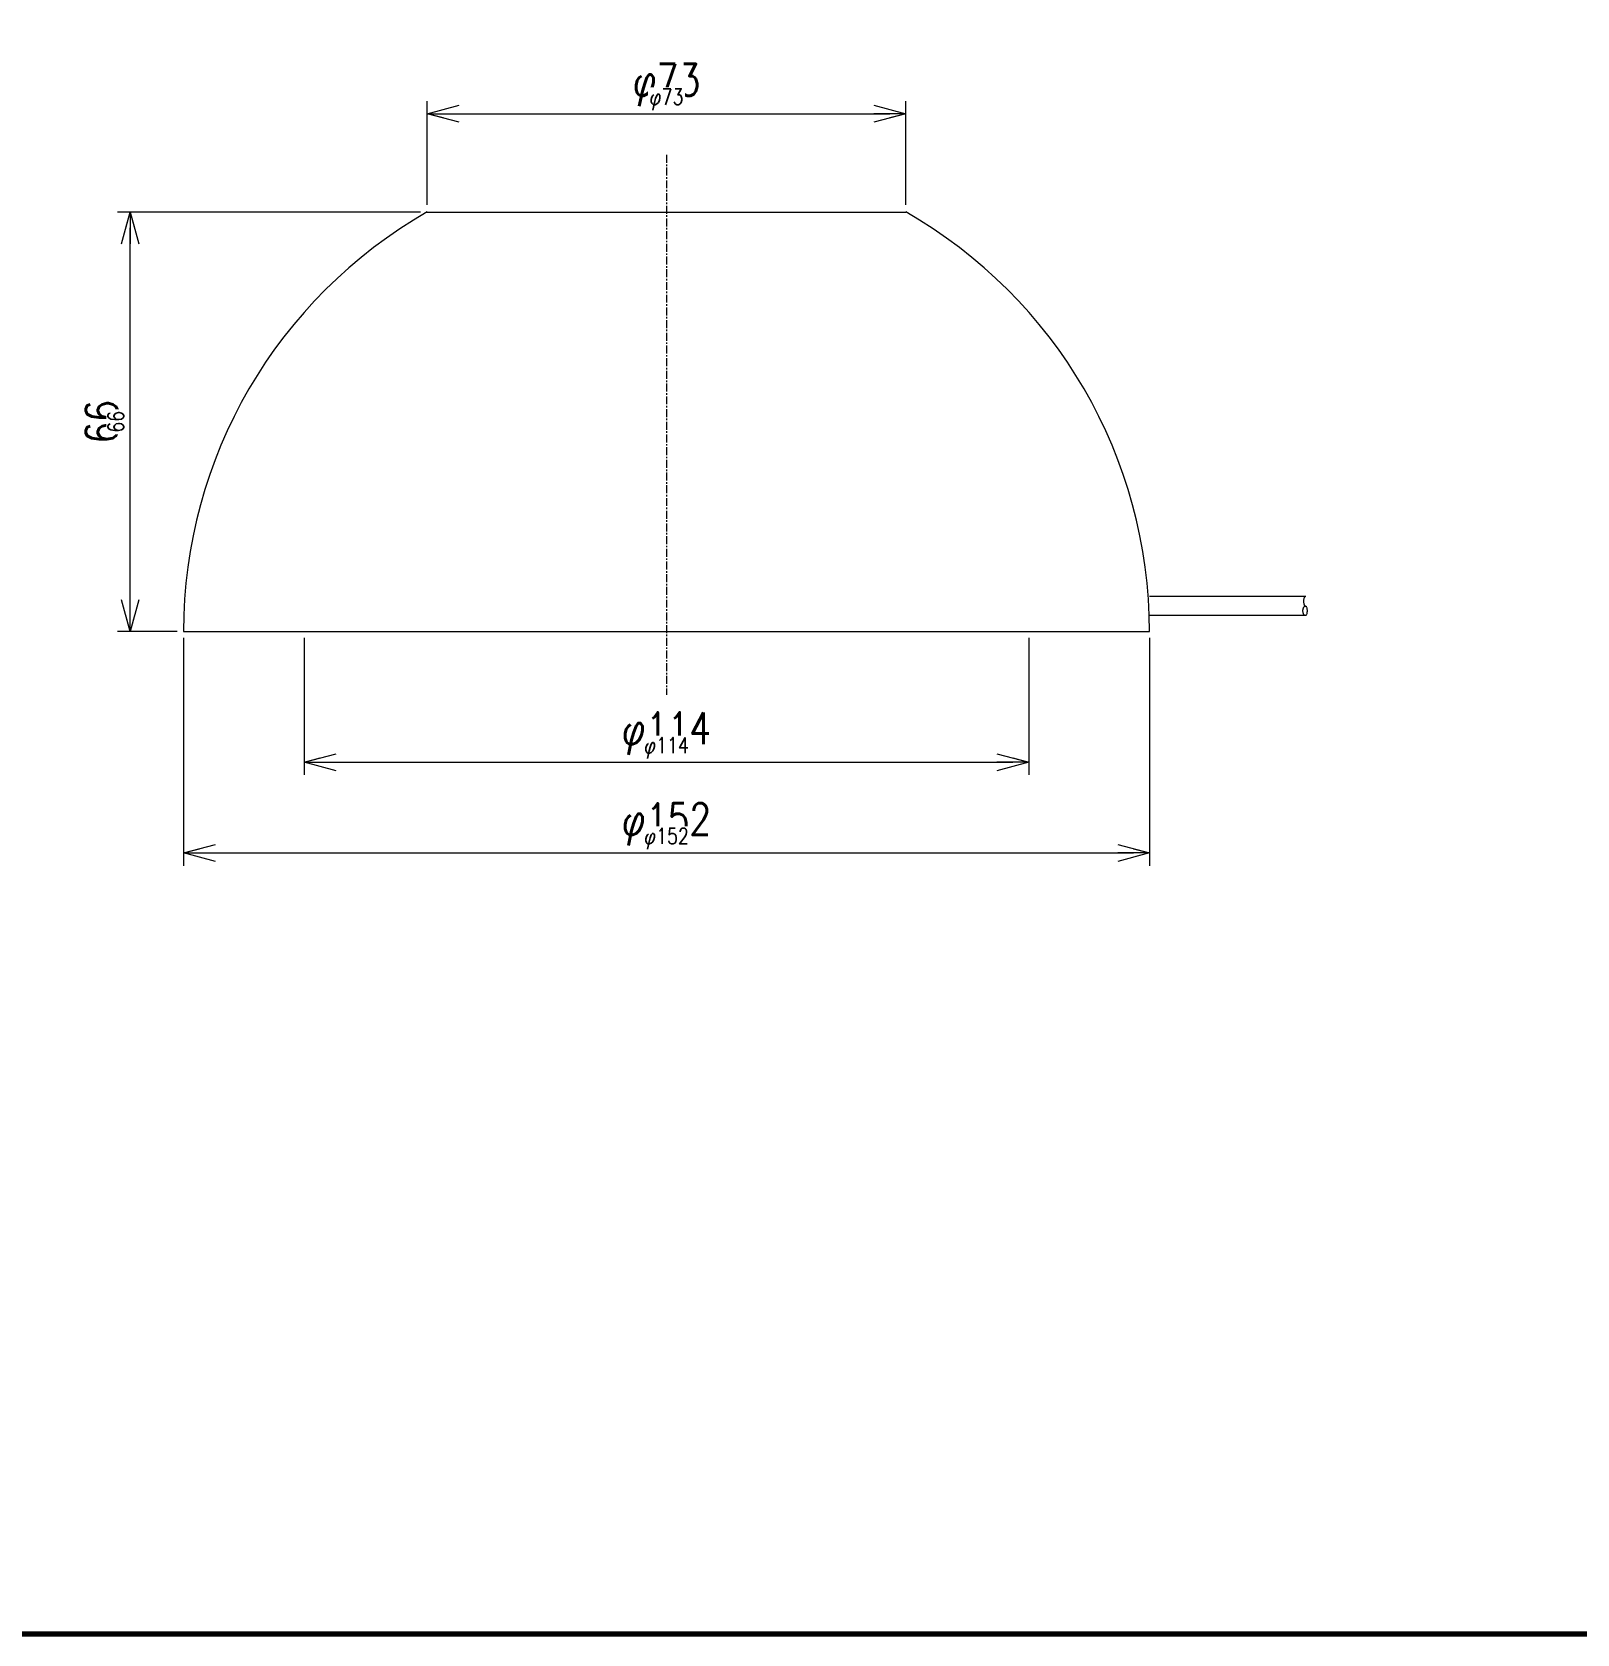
# Model space of a CAD drawing. Header units: millimetres. Extents: x 8 to 774, y 1 to 562.
# Drawn here: x 287.8 to 530.9, y 8 to 260.1 of the extents above; entities that cross this region are included whole.
import ezdxf

# ---------------------------------------------------------------- set-up
doc = ezdxf.new("R2010")
doc.units = ezdxf.units.MM
doc.linetypes.add('CENTER', pattern=[2, 1.25, -0.25, 0.25, -0.25])
doc.layers.get('0').update_dxf_attribs({"lineweight": 9})
doc.layers.get('Defpoints').update_dxf_attribs({"lineweight": 9})
for name, color, linetype, lineweight in [('2KD_寸法１', 7, 'Continuous', 15), ('2KD_寸法１ @ 1', 7, 'Continuous', 15), ('2KD_寸法１ @ 2', 7, 'Continuous', 15), ('AUX', 7, 'Continuous', 40)]:
    doc.layers.add(name, color=color, linetype=linetype, lineweight=lineweight)
doc.styles.get("Standard").update_dxf_attribs({"font": 'simplex.shx', "width": 0.8, "bigfont": 'extfont.shx'})
doc.dimstyles.new('KD-STD', dxfattribs={"dimscale": 0, "dimtxt": 2.5, "dimasz": 2.5, "dimexe": 1, "dimexo": 1, "dimgap": 1, "dimtad": 1, "dimdsep": 46, "dimtxsty": 'Standard', "dimblk": 'OPEN30', "dimcen": 0, "dimadec": 0, "dimazin": 0, "dimtfac": 1, "dimtmove": 0, "dimatfit": 3, "dimldrblk": 'OPEN30', "dimfxl": 1, "dimtfill": 1, "dimtolj": 1, "dimtzin": 0, "dimlwd": 15, "dimlwe": 15, "dimarcsym": 0})

# ---------------------------------------------------------------- blocks, each defined once
blk = doc.blocks.new('_Open30')
at = {"lineweight": -2}
for p, q in [((-1, 0.26794919), (0, 0)), ((0, 0), (-1, -0.26794919)), ((0, 0), (-1, 0))]:
    blk.add_line(p, q, dxfattribs=at)
blk = doc.blocks.new('*D53')
at = {"layer": '2KD_寸法１', "color": 0, "lineweight": 15}
for p, q in [((349.962128298242, 233.922507249285), (349.962128298242, 249.2673373916294)), ((354.962128298242, 247.2673373916294), (420.2454134026654, 247.2673373916294)), ((425.2454134026653, 233.9225072492849), (425.2454134026653, 249.2673373916294))]:
    blk.add_line(p, q, dxfattribs=at)
at = {"layer": 'Defpoints', "color": 0}
for p in [(425.2454134026653, 247.2673373916294), (349.962128298242, 231.922507249285), (425.2454134026653, 231.9225072492849)]:
    blk.add_point(p, dxfattribs=at)
at = {"layer": '2KD_寸法１', "color": 0, "lineweight": 15, "xscale": 5, "yscale": 5, "zscale": 5, "rotation": 180}
blk.add_blockref('_Open30', (349.962128298242, 247.2673373916294), dxfattribs=at)
at = {"layer": '2KD_寸法１', "color": 0, "lineweight": 15, "xscale": 5, "yscale": 5, "zscale": 5}
blk.add_blockref('_Open30', (425.2454134026653, 247.2673373916294), dxfattribs=at)
at = {"layer": '2KD_寸法１', "color": 0, "insert": (387.6037708504536, 251.7673373916294), "char_height": 5, "attachment_point": 5, "bg_fill": 3, "box_fill_scale": 1.1, "bg_fill_color": 9, "bg_fill_true_color": 13158600, "bg_fill_transparency": 4391710}
blk.add_mtext('\\A1;φ73', dxfattribs=at)
blk = doc.blocks.new('*D54')
at = {"layer": '2KD_寸法１', "color": 0, "lineweight": 15}
for p, q in [((349.962128298242, 232.922507249285), (349.962128298242, 248.2673373916294)), ((352.4621282982419, 247.2673373916294), (422.7454134026654, 247.2673373916294)), ((425.2454134026653, 232.9225072492849), (425.2454134026653, 248.2673373916294))]:
    blk.add_line(p, q, dxfattribs=at)
at = {"layer": 'Defpoints', "color": 0}
for p in [(425.2454134026653, 247.2673373916294), (349.962128298242, 231.922507249285), (425.2454134026653, 231.9225072492849)]:
    blk.add_point(p, dxfattribs=at)
at = {"layer": '2KD_寸法１', "color": 0, "lineweight": 15, "xscale": 2.5, "yscale": 2.5, "zscale": 2.5, "rotation": 180}
blk.add_blockref('_Open30', (349.962128298242, 247.2673373916294), dxfattribs=at)
at = {"layer": '2KD_寸法１', "color": 0, "lineweight": 15, "xscale": 2.5, "yscale": 2.5, "zscale": 2.5}
blk.add_blockref('_Open30', (425.2454134026653, 247.2673373916294), dxfattribs=at)
at = {"layer": '2KD_寸法１', "color": 0, "insert": (387.6037708504536, 249.5173373916294), "char_height": 2.5, "attachment_point": 5, "bg_fill": 3, "box_fill_scale": 1.1, "bg_fill_color": 9, "bg_fill_true_color": 13158600, "bg_fill_transparency": 4391730}
blk.add_mtext('\\A1;φ73', dxfattribs=at)
blk = doc.blocks.new('*D55')
at = {"layer": '2KD_寸法１', "color": 0, "lineweight": 15}
for p, q in [((347.9037708504534, 231.7808646526957), (301.1995496298681, 231.7808646526957)), ((303.1995496298681, 170.7808646526956), (303.1995496298681, 226.7808646526957)), ((309.6037708504536, 165.7808646526956), (301.1995496298681, 165.7808646526956))]:
    blk.add_line(p, q, dxfattribs=at)
at = {"layer": 'Defpoints', "color": 0}
for p in [(303.1995496298681, 231.7808646526957), (349.9037708504534, 231.7808646526957), (311.6037708504536, 165.7808646526956)]:
    blk.add_point(p, dxfattribs=at)
at = {"layer": '2KD_寸法１', "color": 0, "lineweight": 15, "xscale": 5, "yscale": 5, "zscale": 5}
for p, rotation in [((303.1995496298681, 231.7808646526957), 90), ((303.1995496298681, 165.7808646526956), 270)]:
    blk.add_blockref('_Open30', p, dxfattribs=dict(at, rotation=rotation))
at = {"layer": '2KD_寸法１', "color": 0, "insert": (298.6995496298681, 198.7808646526956), "char_height": 5, "attachment_point": 5, "rotation": 90, "bg_fill": 3, "box_fill_scale": 1.1, "bg_fill_color": 9, "bg_fill_true_color": 13158600, "bg_fill_transparency": 4391654}
blk.add_mtext('\\A1;66', dxfattribs=at)
blk = doc.blocks.new('*D56')
at = {"layer": '2KD_寸法１', "color": 0, "lineweight": 15}
for p, q in [((348.9037708504534, 231.7808646526957), (302.1995496298681, 231.7808646526957)), ((303.1995496298681, 168.2808646526956), (303.1995496298681, 229.2808646526957)), ((310.6037708504536, 165.7808646526956), (302.1995496298681, 165.7808646526956))]:
    blk.add_line(p, q, dxfattribs=at)
at = {"layer": 'Defpoints', "color": 0}
for p in [(303.1995496298681, 231.7808646526957), (349.9037708504534, 231.7808646526957), (311.6037708504536, 165.7808646526956)]:
    blk.add_point(p, dxfattribs=at)
at = {"layer": '2KD_寸法１', "color": 0, "lineweight": 15, "xscale": 2.5, "yscale": 2.5, "zscale": 2.5}
for p, rotation in [((303.1995496298681, 231.7808646526957), 90), ((303.1995496298681, 165.7808646526956), 270)]:
    blk.add_blockref('_Open30', p, dxfattribs=dict(at, rotation=rotation))
at = {"layer": '2KD_寸法１', "color": 0, "insert": (300.9495496298681, 198.7808646526956), "char_height": 2.5, "attachment_point": 5, "rotation": 90, "bg_fill": 3, "box_fill_scale": 1.1, "bg_fill_color": 9, "bg_fill_true_color": 13158600, "bg_fill_transparency": 4391806}
blk.add_mtext('\\A1;66', dxfattribs=at)
blk = doc.blocks.new('*D57')
at = {"layer": '2KD_寸法１', "color": 0, "lineweight": 15}
for p, q in [((330.6037708504537, 163.7808646526956), (330.6037708504537, 143.1963619103791)), ((444.6037708504536, 163.7808646526956), (444.6037708504536, 143.1963619103791)), ((335.6037708504537, 145.1963619103791), (439.6037708504536, 145.1963619103791))]:
    blk.add_line(p, q, dxfattribs=at)
at = {"layer": 'Defpoints', "color": 0}
for p in [(330.6037708504537, 165.7808646526956), (444.6037708504536, 165.7808646526956), (444.6037708504536, 145.1963619103791)]:
    blk.add_point(p, dxfattribs=at)
at = {"layer": '2KD_寸法１', "color": 0, "lineweight": 15, "xscale": 5, "yscale": 5, "zscale": 5, "rotation": 180}
blk.add_blockref('_Open30', (330.6037708504537, 145.1963619103791), dxfattribs=at)
at = {"layer": '2KD_寸法１', "color": 0, "lineweight": 15, "xscale": 5, "yscale": 5, "zscale": 5}
blk.add_blockref('_Open30', (444.6037708504536, 145.1963619103791), dxfattribs=at)
at = {"layer": '2KD_寸法１', "color": 0, "insert": (387.6037708504536, 149.6963619103791), "char_height": 5, "attachment_point": 5, "bg_fill": 3, "box_fill_scale": 1.1, "bg_fill_color": 9, "bg_fill_true_color": 13158600, "bg_fill_transparency": 4391746}
blk.add_mtext('\\A1;φ114', dxfattribs=at)
blk = doc.blocks.new('*D58')
at = {"layer": '2KD_寸法１', "color": 0, "lineweight": 15}
for p, q in [((330.6037708504537, 164.7808646526956), (330.6037708504537, 144.1963619103791)), ((444.6037708504536, 164.7808646526956), (444.6037708504536, 144.1963619103791)), ((333.1037708504537, 145.1963619103791), (442.1037708504536, 145.1963619103791))]:
    blk.add_line(p, q, dxfattribs=at)
at = {"layer": 'Defpoints', "color": 0}
for p in [(330.6037708504537, 165.7808646526956), (444.6037708504536, 165.7808646526956), (444.6037708504536, 145.1963619103791)]:
    blk.add_point(p, dxfattribs=at)
at = {"layer": '2KD_寸法１', "color": 0, "lineweight": 15, "xscale": 2.5, "yscale": 2.5, "zscale": 2.5, "rotation": 180}
blk.add_blockref('_Open30', (330.6037708504537, 145.1963619103791), dxfattribs=at)
at = {"layer": '2KD_寸法１', "color": 0, "lineweight": 15, "xscale": 2.5, "yscale": 2.5, "zscale": 2.5}
blk.add_blockref('_Open30', (444.6037708504536, 145.1963619103791), dxfattribs=at)
at = {"layer": '2KD_寸法１', "color": 0, "insert": (387.6037708504536, 147.4463619103791), "char_height": 2.5, "attachment_point": 5, "bg_fill": 3, "box_fill_scale": 1.1, "bg_fill_color": 9, "bg_fill_true_color": 13158600, "bg_fill_transparency": 4391502}
blk.add_mtext('\\A1;φ114', dxfattribs=at)
blk = doc.blocks.new('*D59')
at = {"layer": '2KD_寸法１', "color": 0, "lineweight": 15}
for p, q in [((311.6037708504536, 163.7808646526956), (311.6037708504536, 128.9174931132478)), ((463.6037708504536, 163.7808646526956), (463.6037708504536, 128.9174931132478)), ((316.6037708504536, 130.9174931132478), (458.6037708504536, 130.9174931132478))]:
    blk.add_line(p, q, dxfattribs=at)
at = {"layer": 'Defpoints', "color": 0}
for p in [(311.6037708504536, 165.7808646526956), (463.6037708504536, 165.7808646526956), (463.6037708504536, 130.9174931132478)]:
    blk.add_point(p, dxfattribs=at)
at = {"layer": '2KD_寸法１', "color": 0, "lineweight": 15, "xscale": 5, "yscale": 5, "zscale": 5, "rotation": 180}
blk.add_blockref('_Open30', (311.6037708504536, 130.9174931132478), dxfattribs=at)
at = {"layer": '2KD_寸法１', "color": 0, "lineweight": 15, "xscale": 5, "yscale": 5, "zscale": 5}
blk.add_blockref('_Open30', (463.6037708504536, 130.9174931132478), dxfattribs=at)
at = {"layer": '2KD_寸法１', "color": 0, "insert": (387.6037708504536, 135.4174931132478), "char_height": 5, "attachment_point": 5, "bg_fill": 3, "box_fill_scale": 1.1, "bg_fill_color": 9, "bg_fill_true_color": 13158600, "bg_fill_transparency": 4391690}
blk.add_mtext('\\A1;φ152', dxfattribs=at)
blk = doc.blocks.new('*D60')
at = {"layer": '2KD_寸法１', "color": 0, "lineweight": 15}
for p, q in [((311.6037708504536, 164.7808646526956), (311.6037708504536, 129.9174931132478)), ((463.6037708504536, 164.7808646526956), (463.6037708504536, 129.9174931132478)), ((314.1037708504536, 130.9174931132478), (461.1037708504536, 130.9174931132478))]:
    blk.add_line(p, q, dxfattribs=at)
at = {"layer": 'Defpoints', "color": 0}
for p in [(311.6037708504536, 165.7808646526956), (463.6037708504536, 165.7808646526956), (463.6037708504536, 130.9174931132478)]:
    blk.add_point(p, dxfattribs=at)
at = {"layer": '2KD_寸法１', "color": 0, "lineweight": 15, "xscale": 2.5, "yscale": 2.5, "zscale": 2.5, "rotation": 180}
blk.add_blockref('_Open30', (311.6037708504536, 130.9174931132478), dxfattribs=at)
at = {"layer": '2KD_寸法１', "color": 0, "lineweight": 15, "xscale": 2.5, "yscale": 2.5, "zscale": 2.5}
blk.add_blockref('_Open30', (463.6037708504536, 130.9174931132478), dxfattribs=at)
at = {"layer": '2KD_寸法１', "color": 0, "insert": (387.6037708504536, 133.1674931132478), "char_height": 2.5, "attachment_point": 5, "bg_fill": 3, "box_fill_scale": 1.1, "bg_fill_color": 9, "bg_fill_true_color": 13158600, "bg_fill_transparency": 4391570}
blk.add_mtext('\\A1;φ152', dxfattribs=at)
blk = doc.blocks.new('A$C6D966D1A')
for p, q in [((-37.70000000000016, 66.00000000000003), (37.65489999999989, 66.00000000000003)), ((91.00000000000013, 5.5), (76.00000000000011, 5.5)), ((100.6, 5.5), (91.00000000000013, 5.5)), ((-75.99999999999987, 0), (76.00000000000011, 0)), ((91.00000000000013, 2.5), (76.00000000000011, 2.5)), ((100.6, 2.5), (91.00000000000013, 2.5))]:
    blk.add_line(p, q)
for points in [[(100.5499999999998, 4), (100.5066000000002, 4.011399984359711), (100.4645000000001, 4.045199990272493), (100.4249999999998, 4.100499987602205), (100.3893000000001, 4.175400018691988), (100.3585000000001, 4.267899990081787), (100.3334999999998, 4.375), (100.3151000000001, 4.493499994277923), (100.3038000000002, 4.619699954986513), (100.3000000000002, 4.749999999999886), (100.3038000000002, 4.880200028419493), (100.3151000000001, 5.006500005722016), (100.3334999999998, 5.125), (100.3585000000001, 5.232100009918212), (100.3893000000001, 5.324499964713993), (100.4249999999998, 5.399500012397737), (100.4645000000001, 5.454699993133516), (100.5066000000002, 5.48860001564023), (100.5499999999998, 5.5)], [(100.5499999999998, 2.5), (100.5151000000002, 2.502799987793023), (100.4805000000001, 2.511399984359711), (100.4465000000001, 2.525500059127806), (100.4132000000003, 2.545199990272493), (100.3810000000003, 2.570299983024595), (100.3499999999998, 2.600499987602205), (100.3206000000001, 2.635599970817565), (100.2929, 2.675500035285919), (100.2672000000001, 2.719699978828399), (100.2436000000001, 2.767899990081787), (100.2222999999998, 2.819900035858096), (100.2036000000001, 2.875), (100.1875000000001, 2.933099985122736), (100.1740999999998, 2.993499994277923), (100.1636000000003, 3.055899977683991), (100.1561000000002, 3.11969995498657), (100.1515, 3.184599995613098), (100.1500000000002, 3.25), (100.1515, 3.315400004386901), (100.1561000000002, 3.380300045013399), (100.1636000000003, 3.444100022315921), (100.1740999999998, 3.506500005722017), (100.1875000000001, 3.566900014877318), (100.2036000000001, 3.624999999999886), (100.2222999999998, 3.680099964141817), (100.2436000000001, 3.732100009918211), (100.2672000000001, 3.780300021171512), (100.2929, 3.824499964713993), (100.3206000000001, 3.864400029182403), (100.3499999999998, 3.899500012397736), (100.3810000000003, 3.929700016975401), (100.4132000000003, 3.954800009727478), (100.4465000000001, 3.974499940872076), (100.4805000000001, 3.98860001564023), (100.5151000000002, 3.997200012207001), (100.5499999999998, 4)], [(100.5499999999998, 4), (100.5933999999998, 3.98860001564023), (100.6355000000002, 3.954699993133516), (100.6749999999998, 3.899500012397736), (100.7107000000003, 3.824499964713993), (100.7415000000002, 3.732100009918211), (100.7664999999998, 3.624999999999886), (100.7849000000003, 3.506500005722017), (100.7962, 3.380200028419493), (100.7999999999998, 3.25), (100.7962, 3.11969995498657), (100.7849000000003, 2.993499994277923), (100.7664999999998, 2.875), (100.7415000000002, 2.767899990081787), (100.7107000000003, 2.675400018691988), (100.6749999999998, 2.600499987602205), (100.6355000000002, 2.545199990272493), (100.5933999999998, 2.511399984359711), (100.5499999999998, 2.5)]]:
    blk.add_lwpolyline(points)
for start, end in [(119.6885301729835, 180), (0, 60.3114698270165)]:
    blk.add_arc((0, 0), 76, start, end)
blk = doc.blocks.new('*U64')
at = {"layer": '2KD_寸法１ @ 2'}
dim = blk.add_linear_dim(base=(425.2454134026653, 247.2673373916294), p1=(349.962128298242, 231.922507249285), p2=(425.2454134026653, 231.9225072492849), text='φ73', dimstyle='KD-STD', override={"dimscale": 2, "dimtix": 0, "dimtofl": 1, "dimtmove": 0, "dimatfit": 3}, dxfattribs=at)
dim.commit()
dim.dimension.update_dxf_attribs({"geometry": '*D53', "text_midpoint": (387.6037708504536, 251.7673373916294)})
at = {"layer": '2KD_寸法１ @ 1'}
dim = blk.add_linear_dim(base=(425.2454134026653, 247.2673373916294), p1=(349.962128298242, 231.922507249285), p2=(425.2454134026653, 231.9225072492849), text='φ73', dimstyle='KD-STD', override={"dimscale": 1, "dimtix": 0, "dimtofl": 1, "dimtmove": 0, "dimatfit": 3}, dxfattribs=at)
dim.commit()
dim.dimension.update_dxf_attribs({"geometry": '*D54', "text_midpoint": (387.6037708504536, 249.5173373916294)})
blk = doc.blocks.new('*U65')
at = {"layer": '2KD_寸法１ @ 2'}
dim = blk.add_linear_dim(base=(303.1995496298681, 231.7808646526957), p1=(311.6037708504536, 165.7808646526956), p2=(349.9037708504534, 231.7808646526957), angle=90, dimstyle='KD-STD', override={"dimscale": 2, "dimtix": 0, "dimtofl": 1, "dimtmove": 0, "dimatfit": 3}, dxfattribs=at)
dim.commit()
dim.dimension.update_dxf_attribs({"geometry": '*D55', "text_midpoint": (298.6995496298681, 198.7808646526956)})
at = {"layer": '2KD_寸法１ @ 1'}
dim = blk.add_linear_dim(base=(303.1995496298681, 231.7808646526957), p1=(311.6037708504536, 165.7808646526956), p2=(349.9037708504534, 231.7808646526957), angle=90, dimstyle='KD-STD', override={"dimscale": 1, "dimtix": 0, "dimtofl": 1, "dimtmove": 0, "dimatfit": 3}, dxfattribs=at)
dim.commit()
dim.dimension.update_dxf_attribs({"geometry": '*D56', "text_midpoint": (300.9495496298681, 198.7808646526956)})
blk = doc.blocks.new('*U66')
at = {"layer": '2KD_寸法１ @ 2'}
dim = blk.add_linear_dim(base=(444.6037708504536, 145.1963619103791), p1=(330.6037708504537, 165.7808646526956), p2=(444.6037708504536, 165.7808646526956), text='φ<>', dimstyle='KD-STD', override={"dimscale": 2, "dimtix": 0, "dimtofl": 1, "dimtmove": 0, "dimatfit": 3}, dxfattribs=at)
dim.commit()
dim.dimension.update_dxf_attribs({"geometry": '*D57', "text_midpoint": (387.6037708504536, 149.6963619103791)})
at = {"layer": '2KD_寸法１ @ 1'}
dim = blk.add_linear_dim(base=(444.6037708504536, 145.1963619103791), p1=(330.6037708504537, 165.7808646526956), p2=(444.6037708504536, 165.7808646526956), text='φ<>', dimstyle='KD-STD', override={"dimscale": 1, "dimtix": 0, "dimtofl": 1, "dimtmove": 0, "dimatfit": 3}, dxfattribs=at)
dim.commit()
dim.dimension.update_dxf_attribs({"geometry": '*D58', "text_midpoint": (387.6037708504536, 147.4463619103791)})
blk = doc.blocks.new('*U67')
at = {"layer": '2KD_寸法１ @ 2'}
dim = blk.add_linear_dim(base=(463.6037708504536, 130.9174931132478), p1=(311.6037708504536, 165.7808646526956), p2=(463.6037708504536, 165.7808646526956), text='φ<>', dimstyle='KD-STD', override={"dimscale": 2, "dimtix": 0, "dimtofl": 1, "dimtmove": 0, "dimatfit": 3}, dxfattribs=at)
dim.commit()
dim.dimension.update_dxf_attribs({"geometry": '*D59', "text_midpoint": (387.6037708504536, 135.4174931132478)})
at = {"layer": '2KD_寸法１ @ 1'}
dim = blk.add_linear_dim(base=(463.6037708504536, 130.9174931132478), p1=(311.6037708504536, 165.7808646526956), p2=(463.6037708504536, 165.7808646526956), text='φ<>', dimstyle='KD-STD', override={"dimscale": 1, "dimtix": 0, "dimtofl": 1, "dimtmove": 0, "dimatfit": 3}, dxfattribs=at)
dim.commit()
dim.dimension.update_dxf_attribs({"geometry": '*D60', "text_midpoint": (387.6037708504536, 133.1674931132478)})

msp = doc.modelspace()

# ---------------------------------------------------------------- linework, layer by layer
at = {"layer": '2KD_寸法１', "color": 2, "linetype": 'CENTER'}
msp.add_line((387.6037708504535, 240.7808646526957), (387.6037708504535, 155.7808646526957), dxfattribs=at)
at = {"layer": 'AUX', "lineweight": 70}
msp.add_lwpolyline([(7.999999516561731, 8.00000049832715), (773.9999995165617, 8.00000049832715), (773.9999995165617, 562.000000498327), (7.999999516561731, 562.000000498327)], close=True, dxfattribs=at)

# ---------------------------------------------------------------- next in the draw order: block references
at = {"layer": '2KD_寸法１'}
msp.add_blockref('*U64', (0, 0), dxfattribs=at)

# ---------------------------------------------------------------- next in the draw order: block references
msp.add_blockref('*U65', (0, 0), dxfattribs=at)

# ---------------------------------------------------------------- next in the draw order: block references
msp.add_blockref('*U66', (0, 0), dxfattribs=at)

# ---------------------------------------------------------------- next in the draw order: block references
msp.add_blockref('*U67', (0, 0), dxfattribs=at)

# ---------------------------------------------------------------- next in the draw order: block references
msp.add_blockref('A$C6D966D1A', (387.6037708504537, 165.7808646526956))

doc.saveas('drawing.dxf')
